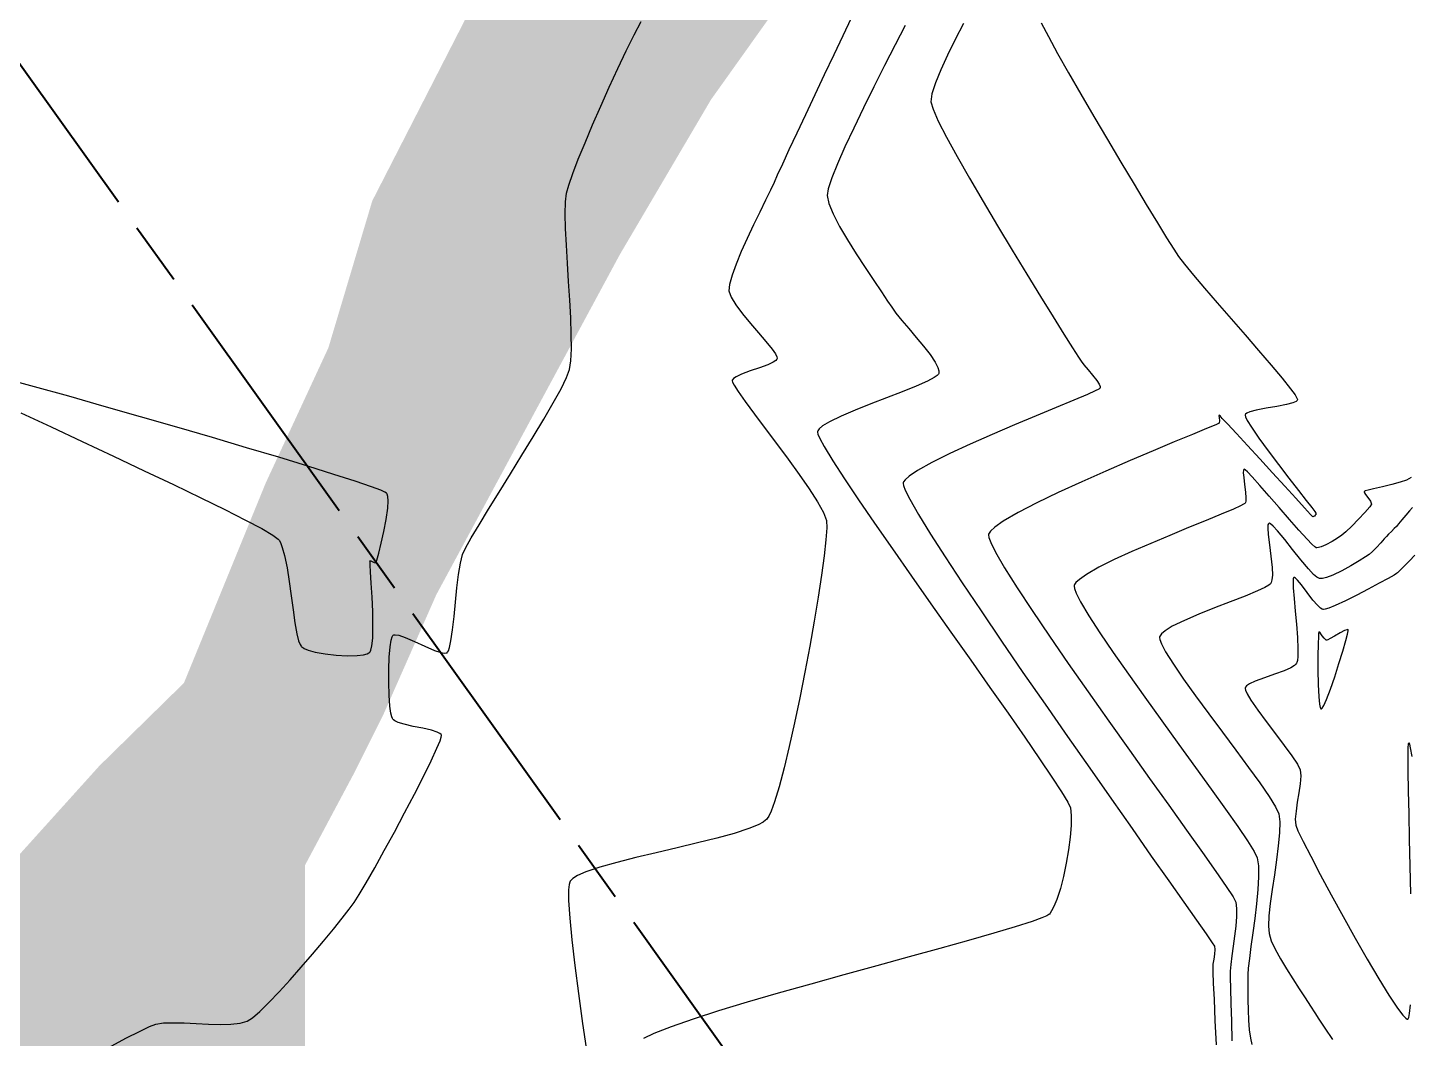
# Model space of a CAD drawing. Header units: metres. Extents: x 708941 to 724052, y 5405153 to 5413472.
# Drawn here: x 709860 to 709993.2, y 5412101.8 to 5412199.2 of the extents above; entities that cross this region are included whole.
import ezdxf

# ---------------------------------------------------------------- set-up
doc = ezdxf.new("R2010")
doc.units = ezdxf.units.M
doc.header["$LTSCALE"] = 12.7
doc.header["$MEASUREMENT"] = 0
doc.linetypes.add('ACAD_ISO08W100', pattern=[36, 24, -3, 6, -3])
for name, color, linetype in [('CONT-MJR1', 252, 'Continuous'), ('CONT-MNR1', 251, 'Continuous'), ('rio', 251, 'Continuous')]:
    doc.layers.add(name, color=color, linetype=linetype)
doc.layers.add('corte', color=214, linetype='ACAD_ISO08W100', lineweight=40)

msp = doc.modelspace()

# ---------------------------------------------------------------- hatches: boundary and pattern name
at = {"layer": 'rio'}
h = msp.add_hatch(dxfattribs=at)
h.set_pattern_fill('MUDST', color=256, scale=15, style=0)
h.paths.add_polyline_path([(709010.72, 5411936.38), (709004.98, 5411946.45), (709001.25, 5411958.08), (708996.13, 5411975.99), (709012.7, 5411962.98), (709030.78, 5411956.49), (709044.53, 5411951.18), (709074.83, 5411950.28), (709089.61, 5411951.82), (709102.43, 5411952.02), (709123.56, 5411954.63), (709134.73, 5411956.95), (709145.4, 5411956.95), (709168.41, 5411955.62), (709183.3, 5411955.53), (709187.67, 5411955.43), (709193.87, 5411958.4), (709194.56, 5411957.99), (709200.68, 5411965.39), (709203.1, 5411977.2), (709205.58, 5411984.02), (709211.33, 5411990.28), (709223.71, 5411994.78), (709231.07, 5411997.27), (709241.21, 5411994.8), (709265.58, 5411997.08), (709286.39, 5412000.38), (709297.9, 5412001.91), (709315.21, 5411997.24), (709326.72, 5411992.03), (709345.09, 5411985.93), (709355.27, 5411979.45), (709376.46, 5411975.37), (709391.72, 5411975.3), (709413.08, 5411978.61), (709438.83, 5411980.92), (709461.63, 5411986.21), (709475.6, 5411989.01), (709492.86, 5411992.74), (709503.45, 5411993.79), (709515.24, 5411993.79), (709532.63, 5411987.71), (709547.37, 5411983.51), (709564.71, 5411977.95), (709575.63, 5411973.62), (709587.68, 5411967.04), (709601.87, 5411958.6), (709607.56, 5411954.31), (709621.49, 5411940.03), (709647.9, 5411909.14), (709660.4, 5411897.76), (709669.81, 5411887.81), (709676.49, 5411876.15), (709682.2, 5411869.04), (709705.75, 5411878.05), (709736, 5411893.04), (709750.64, 5411899.41), (709758.05, 5411906.33), (709764.85, 5411916.27), (709770.13, 5411926.57), (709778.25, 5411949.25), (709785.66, 5411970.64), (709786.5, 5411979.16), (709785.1, 5411992.95), (709785.1, 5412008.74), (709787.55, 5412022.89), (709795.83, 5412039.06), (709803.3, 5412045.65), (709812.9, 5412054.28), (709814.49, 5412059.03), (709815.9, 5412060.78), (709822.13, 5412063.75), (709825.31, 5412072.01), (709847.55, 5412106.6), (709866.9, 5412128.06), (709875.05, 5412136.05), (709882.93, 5412155.32), (709888.97, 5412168.35), (709893.2, 5412182.51), (709907.24, 5412209.92), (709938.47, 5412236.97), (709971.6, 5412250.13), (709991.71, 5412252.94), (710005.1, 5412261.1), (710014.56, 5412263.33), (710040.82, 5412267.64), (710057.91, 5412266.41), (710076.56, 5412261.93), (710102.9, 5412255.3), (710112.79, 5412247.31), (710119.45, 5412240.72), (710131.28, 5412231.78), (710145.37, 5412209.63), (710149.4, 5412194.25), (710150.27, 5412166.43), (710139.83, 5412142.28), (710130.23, 5412129.69), (710126.33, 5412121.71), (710117.73, 5412100.96), (710114.13, 5412096.47), (710111.94, 5412085.44), (710111.94, 5412063.54), (710117.58, 5412054.18), (710137.74, 5412018.92), (710146.76, 5412008.05), (710171.4, 5411997.24), (710179.97, 5411993.95), (710184.25, 5412001.58), (710190.69, 5412018), (710194.77, 5412034.37), (710197.31, 5412050.49), (710197.31, 5412064.26), (710199.32, 5412079.72), (710201.37, 5412092.19), (710205.73, 5412098.48), (710214.95, 5412120.36), (710219.48, 5412128.98), (710230.13, 5412139.36), (710235.6, 5412142.44), (710241.85, 5412140.68), (710250.27, 5412138.84), (710280.27, 5412139.46), (710296.04, 5412143.18), (710311.35, 5412143.18), (710329.27, 5412144.22), (710333.88, 5412147.83), (710359.32, 5412147.31), (710368.97, 5412148.45), (710370.82, 5412151.38), (710390.46, 5412160.63), (710398.15, 5412171.03), (710408.65, 5412192.1), (710415.95, 5412204.58), (710425.69, 5412246.2), (710427.89, 5412275.36), (710429.04, 5412328.01), (710428.04, 5412335.01), (710422.46, 5412340.84), (710414.39, 5412351.33), (710395.98, 5412353.91), (710387.66, 5412360.04), (710378.34, 5412372.12), (710377.12, 5412383.36), (710377.12, 5412396.81), (710371.6, 5412397.8), (710368.77, 5412410.55), (710362.93, 5412436.03), (710362.93, 5412455.01), (710369.68, 5412482.49), (710374.05, 5412500.93), (710382.11, 5412513.13), (710396.48, 5412526.77), (710413.79, 5412540.1), (710438.62, 5412552.3), (710472.36, 5412570.37), (710507.51, 5412590.61), (710519.7, 5412579.46), (710499.92, 5412572.63), (710480.98, 5412561.98), (710445.54, 5412543.55), (710413.79, 5412532.5), (710411.05, 5412528.12), (710405.76, 5412520.43), (710394.25, 5412506.93), (710388.85, 5412494.92), (710386.47, 5412476.01), (710382.71, 5412446.17), (710388.72, 5412397.62), (710394.97, 5412383.05), (710398.02, 5412368.11), (710411.09, 5412363.15), (710426.51, 5412356), (710442.45, 5412348.49), (710447.05, 5412337.14), (710447.05, 5412315.92), (710441.78, 5412260.07), (710441.78, 5412194.92), (710437.48, 5412190.86), (710437.48, 5412179.96), (710422.82, 5412173.29), (710418.74, 5412164.82), (710409.45, 5412149.84), (710394.78, 5412136.49), (710379.86, 5412129.78), (710371.88, 5412127.03), (710311.73, 5412127.03), (710308.89, 5412124), (710254.14, 5412121.42), (710236.99, 5412126.6), (710229.16, 5412118.66), (710218.68, 5412095.96), (710213.59, 5412055.1), (710203.57, 5412019.88), (710201.34, 5412006.55), (710198.59, 5411993.54), (710194.4, 5411986.49), (710188.54, 5411983.77), (710175.67, 5411983.77), (710136.96, 5411996.55), (710120.35, 5412009.39), (710098.73, 5412043.32), (710098.73, 5412061.02), (710096.67, 5412091.87), (710100.83, 5412110.83), (710110.63, 5412117.13), (710123.77, 5412149.24), (710130.92, 5412166.36), (710128.79, 5412197.14), (710123.8, 5412211.38), (710113.15, 5412223.6), (710085.02, 5412238.46), (710058.13, 5412249.84), (710029.73, 5412249.84), (710015.06, 5412246.32), (710001.6, 5412242.56), (709992.04, 5412242.56), (709972.27, 5412238.6), (709963.64, 5412235.76), (709954.26, 5412232.26), (709954.26, 5412228.55), (709945.86, 5412220.35), (709925.83, 5412192.24), (709917.05, 5412177.32), (709899.37, 5412144.55), (709894.3, 5412133.07), (709891.48, 5412127.42), (709886.71, 5412118.47), (709886.71, 5412100.95), (709884.61, 5412095.01), (709863.2, 5412086.46), (709839.07, 5412054.84), (709818.25, 5412032.92), (709804.19, 5412017.18), (709804.19, 5411995.52), (709809.04, 5411990.11), (709796.13, 5411953.84), (709781.68, 5411916.41), (709768.27, 5411889.66), (709746.93, 5411879.08), (709713.1, 5411863.01), (709689.29, 5411855.41), (709697.02, 5411835.95), (709708.2, 5411825.46), (709725.86, 5411817.9), (709778.24, 5411813.93), (709792.75, 5411813.93), (709806.43, 5411818.64), (709820.66, 5411821.87), (709831.69, 5411824.63), (709853.8, 5411835.25), (709879.02, 5411846.88), (709921.68, 5411861.15), (709947.96, 5411871.32), (709969.09, 5411879.92), (709979.29, 5411886.02), (709982.27, 5411909.39), (709987.23, 5411923.13), (709997.03, 5411933.25), (710000.38, 5411927.93), (710000.38, 5411906.72), (709997.04, 5411893.11), (709991.96, 5411879.15), (709967.58, 5411866.46), (709951.2, 5411859.77), (709918.84, 5411852.05), (709894.39, 5411845.25), (709864.94, 5411830.28), (709840.16, 5411819.17), (709812.7, 5411811), (709801.26, 5411807.45), (709779.31, 5411803.47), (709766.14, 5411803.47), (709756.94, 5411797.7), (709737.23, 5411795.78), (709715.18, 5411796.68), (709708.1, 5411801.85), (709698.23, 5411815.71), (709693.86, 5411826.48), (709676.55, 5411857.93), (709667.66, 5411869.47), (709661.18, 5411881.7), (709649.81, 5411896.98), (709627.11, 5411919.87), (709613.01, 5411936.78), (709604.72, 5411946.98), (709591.67, 5411954.52), (709575.87, 5411964.64), (709557.6, 5411970.47), (709551.42, 5411973.23), (709538.02, 5411976.43), (709518.15, 5411979.68), (709504.01, 5411982), (709494.29, 5411985.04), (709479.8, 5411980.64), (709442.42, 5411967.64), (709425.43, 5411960.31), (709402.9, 5411951.24), (709383.6, 5411945.23), (709362.15, 5411938.26), (709331.55, 5411930.11), (709320.42, 5411924.96), (709306.56, 5411912.14), (709285.88, 5411895.62), (709279.31, 5411870.27), (709273.83, 5411857.41), (709264.69, 5411829.66), (709254.13, 5411801.64), (709246.31, 5411791.25), (709237.29, 5411777.87), (709219.52, 5411767.13), (709208.6, 5411765.29), (709203.92, 5411751.48), (709203.91, 5411735.92), (709205.94, 5411719.08), (709203.34, 5411708.78), (709199.33, 5411696.28), (709197.39, 5411684.19), (709189.35, 5411661.06), (709186.31, 5411649.66), (709173.04, 5411639.59), (709167.53, 5411621.08), (709166.78, 5411600.74), (709164.06, 5411585.63), (709162.73, 5411558.53), (709162.73, 5411546.6), (709165.95, 5411526.5), (709173.44, 5411512.03), (709050.6, 5411667.95), (709021.23, 5411751.02), (709026.33, 5411756.01), (709028.1, 5411762.18), (709028.65, 5411783.35), (709023.38, 5411795.31), (709011.24, 5411823.29), (709005.01, 5411832.77), (709001.76, 5411870.86)])

# ---------------------------------------------------------------- linework, layer by layer
at = {"layer": 'CONT-MJR1', "elevation": 240, "flags": 128}
msp.add_lwpolyline([(709993.32, 5412155.86), (709992.86, 5412155.6), (709992.27, 5412155.39), (709991.45, 5412155.18), (709990.54, 5412154.96), (709989.69, 5412154.77), (709989.17, 5412154.64), (709988.9, 5412154.55), (709988.81, 5412154.51), (709988.8, 5412154.49), (709988.79, 5412154.46), (709988.82, 5412154.38), (709988.92, 5412154.2), (709989.14, 5412153.92), (709989.4, 5412153.56), (709989.51, 5412153.29), (709989.32, 5412153.01), (709988.86, 5412152.48), (709988.24, 5412151.82), (709987.59, 5412151.16), (709987.01, 5412150.6), (709986.63, 5412150.28), (709986.23, 5412150.01), (709985.69, 5412149.68), (709985.1, 5412149.36), (709984.66, 5412149.17), (709984.38, 5412149.09), (709984.22, 5412149.07), (709984.16, 5412149.08), (709984.13, 5412149.09), (709984.02, 5412149.17), (709983.76, 5412149.41), (709983.28, 5412149.91), (709982.5, 5412150.77), (709981.59, 5412151.81), (709980.61, 5412152.94), (709979.64, 5412154.05), (709978.75, 5412155.08), (709978, 5412155.91), (709977.55, 5412156.38), (709977.32, 5412156.58), (709977.24, 5412156.64), (709977.21, 5412156.64), (709977.19, 5412156.62), (709977.15, 5412156.54), (709977.14, 5412156.31), (709977.18, 5412155.86), (709977.27, 5412155.16), (709977.36, 5412154.42), (709977.4, 5412153.9), (709977.38, 5412153.58), (709977.34, 5412153.43), (709977.31, 5412153.37), (709977.29, 5412153.34), (709977.17, 5412153.27), (709976.86, 5412153.1), (709976.19, 5412152.8), (709975.02, 5412152.31), (709973.55, 5412151.7), (709971.87, 5412151.02), (709970.07, 5412150.27), (709968.22, 5412149.5), (709966.4, 5412148.71), (709964.71, 5412147.93), (709963.23, 5412147.19), (709962.03, 5412146.51), (709961.34, 5412146.03), (709961, 5412145.72), (709960.87, 5412145.53), (709960.84, 5412145.45), (709960.83, 5412145.37), (709960.86, 5412145.16), (709961.02, 5412144.71), (709961.44, 5412143.88), (709962.24, 5412142.53), (709963.32, 5412140.87), (709964.61, 5412138.97), (709966.07, 5412136.88), (709967.64, 5412134.67), (709969.28, 5412132.4), (709970.93, 5412130.13), (709972.54, 5412127.91), (709974.06, 5412125.81), (709975.44, 5412123.89), (709976.62, 5412122.21), (709977.56, 5412120.82), (709978.2, 5412119.79), (709978.49, 5412119.18), (709978.6, 5412118.41), (709978.6, 5412117.37), (709978.53, 5412116.13), (709978.41, 5412114.77), (709978.24, 5412113.36), (709978.06, 5412111.96), (709977.88, 5412110.65), (709977.73, 5412109.49), (709977.62, 5412108.57), (709977.58, 5412107.95), (709977.57, 5412107.28), (709977.57, 5412106.45), (709977.58, 5412105.52), (709977.6, 5412104.53), (709977.64, 5412103.54), (709977.71, 5412102.62), (709977.82, 5412101.82), (709977.97, 5412101.2)], dxfattribs=at)
at = {"layer": 'CONT-MNR1', "flags": 128}
for points, elevation in [([(709939.36, 5412200.1), (709938.55, 5412198.42), (709937.67, 5412196.58), (709936.76, 5412194.66), (709935.84, 5412192.71), (709934.94, 5412190.81), (709934.11, 5412189.02), (709933.35, 5412187.41), (709932.72, 5412186.04), (709932.23, 5412184.98), (709931.92, 5412184.29), (709931.57, 5412183.55), (709931.1, 5412182.57), (709930.55, 5412181.43), (709929.95, 5412180.18), (709929.34, 5412178.88), (709928.76, 5412177.61), (709928.26, 5412176.4), (709927.87, 5412175.33), (709927.63, 5412174.46), (709927.57, 5412173.85), (709927.78, 5412173.24), (709928.25, 5412172.47), (709928.89, 5412171.61), (709929.64, 5412170.7), (709930.41, 5412169.8), (709931.13, 5412168.95), (709931.73, 5412168.22), (709932.06, 5412167.75), (709932.2, 5412167.48), (709932.23, 5412167.35), (709932.22, 5412167.3), (709932.2, 5412167.25), (709932.1, 5412167.13), (709931.84, 5412166.95), (709931.32, 5412166.71), (709930.5, 5412166.41), (709929.61, 5412166.11), (709928.79, 5412165.8), (709928.27, 5412165.56), (709928, 5412165.39), (709927.9, 5412165.27), (709927.88, 5412165.21), (709927.87, 5412165.17), (709927.91, 5412165.04), (709928.07, 5412164.73), (709928.45, 5412164.14), (709929.15, 5412163.16), (709930.04, 5412161.95), (709931.07, 5412160.58), (709932.16, 5412159.11), (709933.28, 5412157.61), (709934.35, 5412156.13), (709935.31, 5412154.74), (709936.1, 5412153.49), (709936.67, 5412152.46), (709936.96, 5412151.69), (709936.99, 5412150.99), (709936.92, 5412149.84), (709936.75, 5412148.3), (709936.5, 5412146.43), (709936.18, 5412144.32), (709935.8, 5412142.01), (709935.37, 5412139.59), (709934.9, 5412137.1), (709934.41, 5412134.61), (709933.9, 5412132.2), (709933.39, 5412129.93), (709932.89, 5412127.86), (709932.41, 5412126.05), (709931.96, 5412124.58), (709931.63, 5412123.69), (709931.4, 5412123.21), (709931.27, 5412122.98), (709931.2, 5412122.9), (709931.11, 5412122.81), (709930.88, 5412122.64), (709930.39, 5412122.37), (709929.5, 5412122.01), (709928.09, 5412121.55), (709926.42, 5412121.09), (709924.55, 5412120.63), (709922.57, 5412120.16), (709920.56, 5412119.69), (709918.6, 5412119.23), (709916.76, 5412118.76), (709915.13, 5412118.3), (709913.79, 5412117.84), (709912.98, 5412117.48), (709912.54, 5412117.21), (709912.35, 5412117.03), (709912.28, 5412116.94), (709912.24, 5412116.86), (709912.18, 5412116.63), (709912.12, 5412116.1), (709912.12, 5412115.08), (709912.23, 5412113.39), (709912.43, 5412111.28), (709912.72, 5412108.83), (709913.07, 5412106.12), (709913.47, 5412103.23), (709913.91, 5412100.23)], 236), ([(709868.04, 5412101.06), (709869.51, 5412101.84), (709870.75, 5412102.47), (709871.72, 5412102.93), (709872.33, 5412103.16), (709873.07, 5412103.28), (709874, 5412103.31), (709875.07, 5412103.29), (709876.23, 5412103.23), (709877.4, 5412103.18), (709878.54, 5412103.14), (709879.58, 5412103.16), (709880.47, 5412103.25), (709881.14, 5412103.44), (709881.66, 5412103.78), (709882.37, 5412104.4), (709883.23, 5412105.25), (709884.21, 5412106.27), (709885.27, 5412107.43), (709886.36, 5412108.65), (709887.44, 5412109.91), (709888.49, 5412111.15), (709889.45, 5412112.32), (709890.29, 5412113.37), (709890.97, 5412114.24), (709891.45, 5412114.9), (709891.94, 5412115.66), (709892.61, 5412116.79), (709893.43, 5412118.23), (709894.35, 5412119.89), (709895.33, 5412121.68), (709896.31, 5412123.52), (709897.26, 5412125.33), (709898.13, 5412127.03), (709898.87, 5412128.53), (709899.43, 5412129.75), (709899.73, 5412130.47), (709899.84, 5412130.83), (709899.86, 5412130.98), (709899.86, 5412131.02), (709899.83, 5412131.08), (709899.71, 5412131.18), (709899.44, 5412131.32), (709898.9, 5412131.49), (709898.07, 5412131.68), (709897.15, 5412131.86), (709896.28, 5412132.06), (709895.7, 5412132.23), (709895.38, 5412132.39), (709895.23, 5412132.5), (709895.17, 5412132.56), (709895.14, 5412132.61), (709895.08, 5412132.78), (709894.99, 5412133.15), (709894.9, 5412133.82), (709894.82, 5412134.88), (709894.78, 5412136.09), (709894.78, 5412137.34), (709894.82, 5412138.53), (709894.91, 5412139.54), (709895.01, 5412140.16), (709895.1, 5412140.48), (709895.17, 5412140.61), (709895.2, 5412140.65), (709895.26, 5412140.68), (709895.42, 5412140.7), (709895.77, 5412140.64), (709896.37, 5412140.43), (709897.28, 5412140.03), (709898.25, 5412139.59), (709899.18, 5412139.19), (709899.8, 5412138.98), (709900.16, 5412138.92), (709900.33, 5412138.94), (709900.4, 5412138.96), (709900.44, 5412139), (709900.53, 5412139.13), (709900.64, 5412139.46), (709900.78, 5412140.1), (709900.93, 5412141.17), (709901.08, 5412142.45), (709901.21, 5412143.82), (709901.36, 5412145.21), (709901.51, 5412146.5), (709901.69, 5412147.6), (709901.9, 5412148.42), (709902.19, 5412149.05), (709902.74, 5412150.03), (709903.49, 5412151.3), (709904.4, 5412152.79), (709905.42, 5412154.44), (709906.51, 5412156.2), (709907.62, 5412158), (709908.71, 5412159.78), (709909.73, 5412161.48), (709910.64, 5412163.04), (709911.39, 5412164.39), (709911.93, 5412165.49), (709912.22, 5412166.26), (709912.34, 5412167.08), (709912.39, 5412168.23), (709912.38, 5412169.63), (709912.32, 5412171.22), (709912.23, 5412172.94), (709912.12, 5412174.73), (709912.01, 5412176.51), (709911.91, 5412178.24), (709911.83, 5412179.84), (709911.8, 5412181.25), (709911.82, 5412182.4), (709911.92, 5412183.24), (709912.14, 5412184.03), (709912.52, 5412185.14), (709913.05, 5412186.52), (709913.7, 5412188.1), (709914.43, 5412189.82), (709915.22, 5412191.63), (709916.04, 5412193.46), (709916.87, 5412195.25), (709917.68, 5412196.95), (709918.44, 5412198.49), (709919.12, 5412199.8)], 236), ([(709944.56, 5412199.41), (709943.58, 5412197.53), (709942.57, 5412195.54), (709941.54, 5412193.5), (709940.54, 5412191.47), (709939.6, 5412189.52), (709938.75, 5412187.7), (709938.04, 5412186.08), (709937.49, 5412184.72), (709937.14, 5412183.67), (709937.03, 5412183.02), (709937.2, 5412182.25), (709937.62, 5412181.24), (709938.23, 5412180.05), (709938.99, 5412178.75), (709939.82, 5412177.4), (709940.69, 5412176.07), (709941.52, 5412174.83), (709942.26, 5412173.73), (709942.86, 5412172.85), (709943.26, 5412172.25), (709943.67, 5412171.69), (709944.24, 5412170.99), (709944.91, 5412170.19), (709945.63, 5412169.35), (709946.32, 5412168.51), (709946.95, 5412167.69), (709947.44, 5412166.96), (709947.7, 5412166.45), (709947.79, 5412166.14), (709947.8, 5412165.96), (709947.79, 5412165.88), (709947.76, 5412165.82), (709947.65, 5412165.69), (709947.34, 5412165.47), (709946.7, 5412165.12), (709945.6, 5412164.64), (709944.26, 5412164.1), (709942.77, 5412163.53), (709941.23, 5412162.94), (709939.74, 5412162.35), (709938.38, 5412161.77), (709937.26, 5412161.22), (709936.6, 5412160.81), (709936.27, 5412160.53), (709936.15, 5412160.35), (709936.12, 5412160.27), (709936.11, 5412160.21), (709936.15, 5412160.03), (709936.32, 5412159.62), (709936.75, 5412158.82), (709937.58, 5412157.46), (709938.7, 5412155.73), (709940.06, 5412153.7), (709941.61, 5412151.43), (709943.32, 5412148.96), (709945.15, 5412146.35), (709947.04, 5412143.66), (709948.96, 5412140.93), (709950.87, 5412138.23), (709952.72, 5412135.61), (709954.48, 5412133.12), (709956.08, 5412130.81), (709957.51, 5412128.75), (709958.7, 5412126.98), (709959.62, 5412125.57), (709960.23, 5412124.55), (709960.49, 5412124), (709960.56, 5412123.28), (709960.54, 5412122.32), (709960.45, 5412121.19), (709960.29, 5412119.96), (709960.08, 5412118.68), (709959.81, 5412117.41), (709959.51, 5412116.23), (709959.17, 5412115.19), (709958.89, 5412114.5), (709958.67, 5412114.09), (709958.52, 5412113.87), (709958.45, 5412113.78), (709958.39, 5412113.73), (709958.21, 5412113.62), (709957.74, 5412113.41), (709956.8, 5412113.07), (709955.17, 5412112.54), (709953.1, 5412111.92), (709950.65, 5412111.23), (709947.91, 5412110.46), (709944.95, 5412109.65), (709941.83, 5412108.79), (709938.64, 5412107.91), (709935.45, 5412107.02), (709932.33, 5412106.14), (709929.34, 5412105.27), (709926.58, 5412104.44), (709924.11, 5412103.65), (709922, 5412102.92), (709920.32, 5412102.26), (709919.35, 5412101.8)], 237), ([(709950.17, 5412199.59), (709949.37, 5412198.05), (709948.62, 5412196.55), (709947.98, 5412195.14), (709947.47, 5412193.87), (709947.14, 5412192.82), (709947.04, 5412192.04), (709947.24, 5412191.34), (709947.75, 5412190.17), (709948.54, 5412188.63), (709949.56, 5412186.77), (709950.75, 5412184.69), (709952.06, 5412182.44), (709953.45, 5412180.1), (709954.88, 5412177.75), (709956.28, 5412175.45), (709957.61, 5412173.3), (709958.82, 5412171.34), (709959.86, 5412169.67), (709960.69, 5412168.35), (709961.26, 5412167.45), (709961.51, 5412167.06), (709961.78, 5412166.69), (709962.18, 5412166.22), (709962.62, 5412165.71), (709963.01, 5412165.2), (709963.24, 5412164.85), (709963.34, 5412164.63), (709963.36, 5412164.51), (709963.35, 5412164.47), (709963.33, 5412164.44), (709963.22, 5412164.37), (709962.88, 5412164.19), (709962.14, 5412163.85), (709960.8, 5412163.29), (709959.12, 5412162.59), (709957.18, 5412161.79), (709955.08, 5412160.91), (709952.93, 5412160), (709950.82, 5412159.07), (709948.86, 5412158.16), (709947.13, 5412157.3), (709945.73, 5412156.52), (709944.93, 5412155.98), (709944.54, 5412155.63), (709944.39, 5412155.42), (709944.36, 5412155.33), (709944.35, 5412155.26), (709944.39, 5412155.07), (709944.56, 5412154.62), (709945, 5412153.75), (709945.85, 5412152.27), (709947, 5412150.4), (709948.42, 5412148.19), (709950.06, 5412145.7), (709951.88, 5412142.99), (709953.84, 5412140.09), (709955.91, 5412137.07), (709958.04, 5412133.99), (709960.2, 5412130.88), (709962.34, 5412127.82), (709964.43, 5412124.84), (709966.42, 5412122.01), (709968.27, 5412119.37), (709969.95, 5412116.99), (709971.42, 5412114.91), (709972.64, 5412113.18), (709973.56, 5412111.87), (709974.14, 5412111.01), (709974.36, 5412110.68), (709974.39, 5412110.35), (709974.35, 5412109.9), (709974.29, 5412109.42), (709974.22, 5412108.96), (709974.19, 5412108.61), (709974.21, 5412108.18), (709974.25, 5412107.13), (709974.32, 5412105.55), (709974.41, 5412103.53), (709974.52, 5412101.18)], 238), ([(709957.67, 5412199.66), (709958.36, 5412198.34), (709959.25, 5412196.72), (709960.31, 5412194.85), (709961.49, 5412192.8), (709962.75, 5412190.63), (709964.05, 5412188.41), (709965.35, 5412186.22), (709966.61, 5412184.11), (709967.79, 5412182.15), (709968.86, 5412180.4), (709969.75, 5412178.94), (709970.45, 5412177.84), (709970.91, 5412177.14), (709971.48, 5412176.4), (709972.33, 5412175.36), (709973.4, 5412174.1), (709974.63, 5412172.67), (709975.96, 5412171.15), (709977.31, 5412169.6), (709978.62, 5412168.08), (709979.83, 5412166.67), (709980.88, 5412165.42), (709981.69, 5412164.4), (709982.13, 5412163.8), (709982.31, 5412163.5), (709982.36, 5412163.37), (709982.36, 5412163.33), (709982.33, 5412163.28), (709982.22, 5412163.18), (709981.92, 5412163.05), (709981.32, 5412162.89), (709980.37, 5412162.7), (709979.34, 5412162.53), (709978.39, 5412162.34), (709977.78, 5412162.18), (709977.47, 5412162.04), (709977.35, 5412161.94), (709977.32, 5412161.89), (709977.32, 5412161.84), (709977.36, 5412161.69), (709977.52, 5412161.35), (709977.92, 5412160.7), (709978.65, 5412159.64), (709979.54, 5412158.4), (709980.53, 5412157.09), (709981.53, 5412155.79), (709982.45, 5412154.6), (709983.21, 5412153.63), (709983.74, 5412152.96), (709983.94, 5412152.7), (709984.03, 5412152.57), (709984.13, 5412152.41), (709984.17, 5412152.32), (709984.08, 5412152.21), (709983.99, 5412152.12), (709983.91, 5412152.08), (709983.83, 5412152.05), (709983.62, 5412152.28), (709983.04, 5412152.91), (709982.19, 5412153.85), (709981.13, 5412155.01), (709979.95, 5412156.3), (709978.73, 5412157.63), (709977.55, 5412158.92), (709976.48, 5412160.08), (709975.62, 5412161.02), (709975.12, 5412161.54), (709974.9, 5412161.78), (709974.82, 5412161.85), (709974.81, 5412161.86), (709974.8, 5412161.85), (709974.79, 5412161.78), (709974.81, 5412161.61), (709974.85, 5412161.33), (709974.83, 5412161.08), (709974.5, 5412160.93), (709973.61, 5412160.56), (709972.24, 5412160), (709970.49, 5412159.27), (709968.46, 5412158.42), (709966.23, 5412157.48), (709963.9, 5412156.47), (709961.57, 5412155.44), (709959.31, 5412154.4), (709957.24, 5412153.4), (709955.44, 5412152.47), (709954.01, 5412151.63), (709953.18, 5412151.06), (709952.78, 5412150.69), (709952.64, 5412150.48), (709952.6, 5412150.39), (709952.59, 5412150.31), (709952.62, 5412150.08), (709952.8, 5412149.59), (709953.25, 5412148.66), (709954.14, 5412147.13), (709955.34, 5412145.22), (709956.79, 5412143.02), (709958.45, 5412140.56), (709960.26, 5412137.93), (709962.18, 5412135.18), (709964.17, 5412132.38), (709966.16, 5412129.58), (709968.11, 5412126.85), (709969.97, 5412124.26), (709971.68, 5412121.85), (709973.21, 5412119.71), (709974.5, 5412117.88), (709975.5, 5412116.43), (709976.16, 5412115.43), (709976.43, 5412114.93), (709976.5, 5412114.31), (709976.49, 5412113.53), (709976.41, 5412112.62), (709976.29, 5412111.65), (709976.16, 5412110.68), (709976.03, 5412109.75), (709975.93, 5412108.93), (709975.89, 5412108.28), (709975.89, 5412107.66), (709975.91, 5412106.59), (709975.94, 5412105.16), (709975.99, 5412103.46), (709976.05, 5412101.56)], 239), ([(709859.34, 5412162.09), (709862.25, 5412160.72), (709865.25, 5412159.32), (709868.26, 5412157.9), (709871.22, 5412156.5), (709874.04, 5412155.16), (709876.66, 5412153.9), (709879, 5412152.75), (709880.99, 5412151.75), (709882.56, 5412150.92), (709883.63, 5412150.3), (709884.14, 5412149.91), (709884.21, 5412149.81), (709884.35, 5412149.57), (709884.53, 5412149.1), (709884.75, 5412148.32), (709884.99, 5412147.14), (709885.2, 5412145.82), (709885.38, 5412144.44), (709885.56, 5412143.08), (709885.74, 5412141.83), (709885.93, 5412140.77), (709886.1, 5412140.11), (709886.24, 5412139.76), (709886.34, 5412139.6), (709886.39, 5412139.54), (709886.46, 5412139.48), (709886.65, 5412139.37), (709887.03, 5412139.22), (709887.68, 5412139.03), (709888.66, 5412138.85), (709889.72, 5412138.72), (709890.78, 5412138.66), (709891.74, 5412138.68), (709892.36, 5412138.76), (709892.71, 5412138.85), (709892.88, 5412138.94), (709892.94, 5412138.99), (709892.99, 5412139.04), (709893.07, 5412139.22), (709893.16, 5412139.61), (709893.24, 5412140.37), (709893.26, 5412141.56), (709893.24, 5412142.93), (709893.18, 5412144.33), (709893.1, 5412145.65), (709893.03, 5412146.76), (709892.99, 5412147.4), (709892.98, 5412147.7), (709892.97, 5412147.8), (709892.98, 5412147.81), (709892.99, 5412147.82), (709893.05, 5412147.81), (709893.18, 5412147.76), (709893.37, 5412147.67), (709893.53, 5412147.63), (709893.63, 5412147.89), (709893.82, 5412148.56), (709894.06, 5412149.52), (709894.32, 5412150.64), (709894.54, 5412151.8), (709894.69, 5412152.88), (709894.73, 5412153.61), (709894.69, 5412154.03), (709894.64, 5412154.24), (709894.59, 5412154.32), (709894.56, 5412154.35), (709894.42, 5412154.44), (709894.01, 5412154.62), (709893.13, 5412154.95), (709891.54, 5412155.49), (709889.48, 5412156.15), (709887, 5412156.93), (709884.18, 5412157.79), (709881.09, 5412158.71), (709877.79, 5412159.69), (709874.36, 5412160.69), (709870.86, 5412161.7), (709867.37, 5412162.7), (709863.94, 5412163.67), (709860.66, 5412164.59), (709857.59, 5412165.43)], 237), ([(709993.46, 5412152.94), (709993.16, 5412152.64), (709992.79, 5412152.22), (709992.42, 5412151.76), (709992.09, 5412151.37), (709991.89, 5412151.13), (709991.68, 5412150.92), (709991.42, 5412150.65), (709991.15, 5412150.38), (709990.94, 5412150.17), (709990.73, 5412149.94), (709990.39, 5412149.56), (709989.99, 5412149.11), (709989.59, 5412148.71), (709989.28, 5412148.43), (709988.93, 5412148.19), (709988.3, 5412147.8), (709987.51, 5412147.33), (709986.63, 5412146.85), (709985.77, 5412146.44), (709985.16, 5412146.21), (709984.78, 5412146.11), (709984.58, 5412146.1), (709984.49, 5412146.11), (709984.42, 5412146.13), (709984.24, 5412146.23), (709983.92, 5412146.5), (709983.41, 5412147.04), (709982.67, 5412147.92), (709981.89, 5412148.91), (709981.13, 5412149.88), (709980.45, 5412150.7), (709980.02, 5412151.17), (709979.77, 5412151.38), (709979.66, 5412151.43), (709979.61, 5412151.42), (709979.58, 5412151.39), (709979.52, 5412151.28), (709979.49, 5412150.97), (709979.53, 5412150.35), (709979.65, 5412149.36), (709979.8, 5412148.25), (709979.91, 5412147.16), (709979.94, 5412146.42), (709979.9, 5412145.97), (709979.83, 5412145.74), (709979.79, 5412145.66), (709979.75, 5412145.6), (709979.59, 5412145.47), (709979.22, 5412145.25), (709978.5, 5412144.91), (709977.31, 5412144.41), (709975.89, 5412143.86), (709974.37, 5412143.28), (709972.86, 5412142.68), (709971.46, 5412142.08), (709970.29, 5412141.51), (709969.6, 5412141.08), (709969.25, 5412140.78), (709969.12, 5412140.59), (709969.08, 5412140.5), (709969.07, 5412140.43), (709969.1, 5412140.23), (709969.25, 5412139.81), (709969.65, 5412139.06), (709970.4, 5412137.86), (709971.39, 5412136.41), (709972.55, 5412134.8), (709973.81, 5412133.08), (709975.13, 5412131.32), (709976.43, 5412129.57), (709977.65, 5412127.91), (709978.74, 5412126.41), (709979.62, 5412125.11), (709980.25, 5412124.1), (709980.56, 5412123.43), (709980.65, 5412122.65), (709980.63, 5412121.61), (709980.51, 5412120.36), (709980.34, 5412118.99), (709980.14, 5412117.56), (709979.93, 5412116.14), (709979.74, 5412114.79), (709979.61, 5412113.59), (709979.56, 5412112.6), (709979.62, 5412111.89), (709979.84, 5412111.2), (709980.22, 5412110.38), (709980.72, 5412109.47), (709981.29, 5412108.51), (709981.9, 5412107.53), (709982.52, 5412106.58), (709983.1, 5412105.69), (709983.61, 5412104.91), (709984.02, 5412104.27), (709984.41, 5412103.66), (709985, 5412102.78), (709985.75, 5412101.69)], 241), ([(709993.67, 5412148.35), (709993.17, 5412147.83), (709992.65, 5412147.31), (709992.24, 5412146.9), (709992.07, 5412146.73), (709991.99, 5412146.65), (709991.92, 5412146.58), (709991.69, 5412146.45), (709991.1, 5412146.12), (709990.23, 5412145.65), (709989.19, 5412145.09), (709988.08, 5412144.51), (709986.98, 5412143.97), (709986.01, 5412143.52), (709985.39, 5412143.27), (709985.04, 5412143.16), (709984.88, 5412143.14), (709984.83, 5412143.14), (709984.75, 5412143.17), (709984.58, 5412143.27), (709984.29, 5412143.53), (709983.85, 5412144.03), (709983.28, 5412144.78), (709982.74, 5412145.5), (709982.37, 5412145.95), (709982.16, 5412146.15), (709982.06, 5412146.2), (709982.02, 5412146.2), (709981.99, 5412146.18), (709981.96, 5412146.08), (709981.94, 5412145.8), (709981.96, 5412145.2), (709982.04, 5412144.19), (709982.15, 5412142.98), (709982.26, 5412141.7), (709982.36, 5412140.44), (709982.41, 5412139.32), (709982.4, 5412138.6), (709982.35, 5412138.2), (709982.3, 5412138.01), (709982.27, 5412137.94), (709982.21, 5412137.87), (709982.06, 5412137.72), (709981.71, 5412137.5), (709981.09, 5412137.22), (709980.16, 5412136.88), (709979.19, 5412136.55), (709978.3, 5412136.22), (709977.74, 5412135.96), (709977.46, 5412135.76), (709977.35, 5412135.63), (709977.32, 5412135.56), (709977.32, 5412135.5), (709977.35, 5412135.34), (709977.5, 5412135), (709977.87, 5412134.38), (709978.54, 5412133.42), (709979.35, 5412132.32), (709980.23, 5412131.16), (709981.08, 5412130.03), (709981.81, 5412129.02), (709982.36, 5412128.21), (709982.62, 5412127.68), (709982.67, 5412127.1), (709982.62, 5412126.34), (709982.49, 5412125.47), (709982.34, 5412124.57), (709982.22, 5412123.7), (709982.15, 5412122.93), (709982.19, 5412122.35), (709982.4, 5412121.81), (709982.9, 5412120.78), (709983.64, 5412119.34), (709984.56, 5412117.59), (709985.61, 5412115.63), (709986.75, 5412113.55), (709987.93, 5412111.45), (709989.09, 5412109.42), (709990.19, 5412107.55), (709991.18, 5412105.95), (709992.01, 5412104.7), (709992.52, 5412104.03), (709992.81, 5412103.74), (709992.94, 5412103.66), (709992.99, 5412103.66), (709993.02, 5412103.68), (709993.09, 5412103.81), (709993.17, 5412104.19), (709993.25, 5412105.03)], 242), ([(709993.28, 5412115.74), (709993.23, 5412118.38), (709993.17, 5412120.98), (709993.12, 5412123.43), (709993.07, 5412125.65), (709993.04, 5412127.54), (709993.03, 5412129), (709993.04, 5412129.81), (709993.06, 5412130.17), (709993.08, 5412130.28), (709993.1, 5412130.29), (709993.11, 5412130.28), (709993.15, 5412130.16), (709993.23, 5412129.79), (709993.37, 5412128.95)], 242)]:
    msp.add_lwpolyline(points, dxfattribs=dict(at, elevation=elevation))
at = {"layer": 'CONT-MNR1', "elevation": 243, "flags": 128}
msp.add_lwpolyline([(709984.42, 5412140.98), (709984.41, 5412140.96), (709984.4, 5412140.85), (709984.38, 5412140.52), (709984.36, 5412139.81), (709984.34, 5412138.62), (709984.34, 5412137.27), (709984.37, 5412135.91), (709984.42, 5412134.72), (709984.49, 5412134.01), (709984.56, 5412133.67), (709984.61, 5412133.55), (709984.64, 5412133.54), (709984.68, 5412133.54), (709984.75, 5412133.62), (709984.9, 5412133.88), (709985.16, 5412134.46), (709985.54, 5412135.46), (709985.95, 5412136.65), (709986.36, 5412137.91), (709986.73, 5412139.12), (709987.02, 5412140.15), (709987.18, 5412140.76), (709987.24, 5412141.06), (709987.24, 5412141.16), (709987.24, 5412141.18), (709987.21, 5412141.19), (709987.11, 5412141.18), (709986.89, 5412141.09), (709986.49, 5412140.88), (709985.92, 5412140.55), (709985.52, 5412140.32), (709985.29, 5412140.21), (709985.19, 5412140.17), (709985.16, 5412140.17), (709985.13, 5412140.18), (709985.06, 5412140.24), (709984.93, 5412140.37), (709984.75, 5412140.6), (709984.55, 5412140.87)], close=True, dxfattribs=at)
at = {"layer": 'corte', "color": 6, "ltscale": 0.08}
msp.add_line((710124.09, 5411825.38), (709829.72, 5412236.92), dxfattribs=at)
msp.add_line((710124.09, 5411825.38), (709829.72, 5412236.92), dxfattribs=at)

doc.saveas('drawing.dxf')
